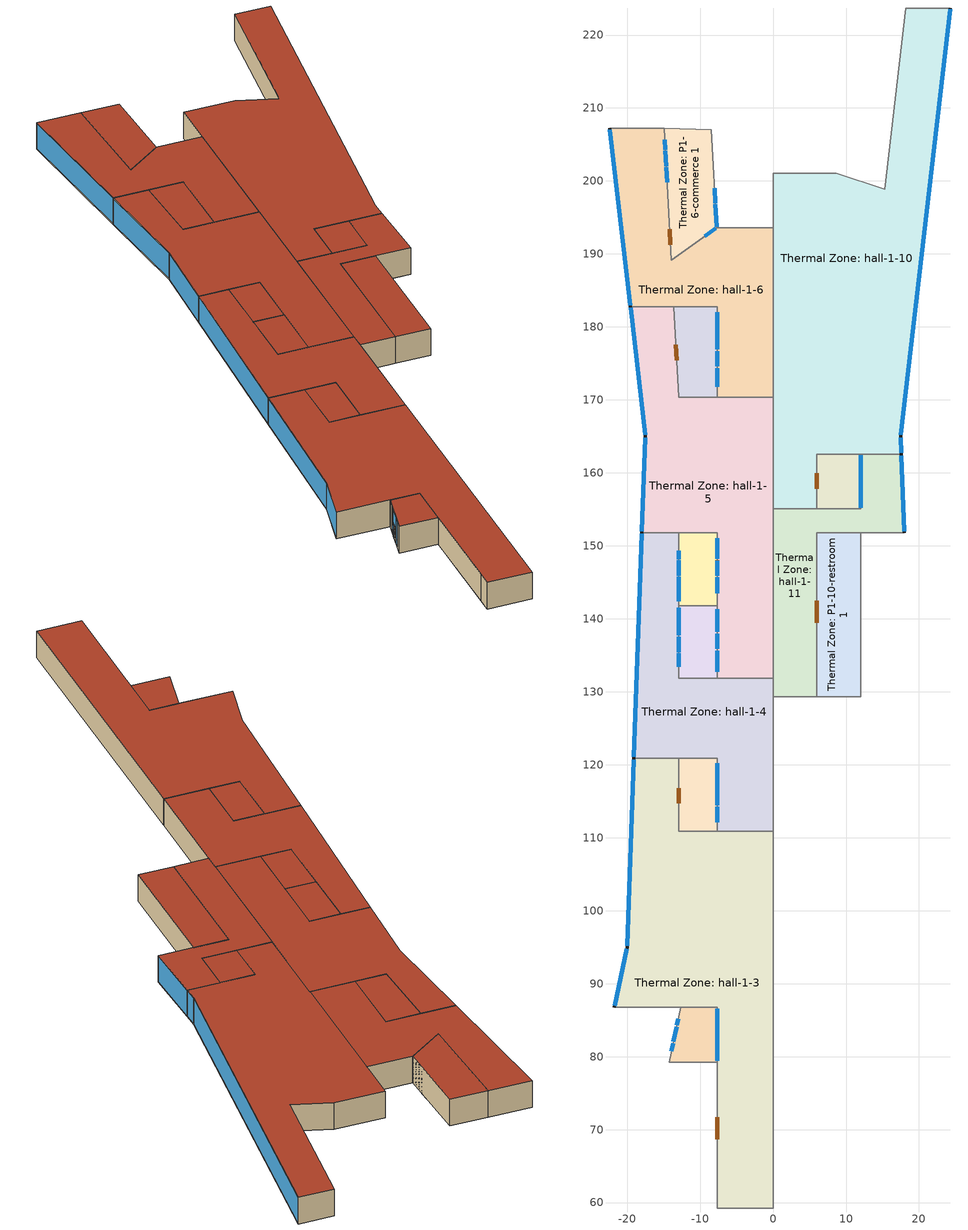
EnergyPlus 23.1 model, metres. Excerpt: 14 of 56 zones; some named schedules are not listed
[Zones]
Thermal Zone: hall-1-3
 floor ground (ExtSlabCarpet 4in ClimateZone 1-8): -12.95,120.9 -12.95,110.9 0,110.9 0,59.26 -7.64,59.26 -7.64,86.76 -21.77,86.76 -20,95 -19.07,120.9 z0
 wall outside (ASHRAE 189.1-2009 ExtWall Mass ClimateZone 5): -19.07,120.9 -20,95 -21.77,86.76 z0:5
 wall to Thermal Zone: P1-3-commerce 1 (Interior Wall): -7.64,110.9 -12.95,110.9 -12.95,120.9 z0:5
 wall to Thermal Zone: hall-1-4 (Air Wall): 0,110.9 -7.64,110.9 / -12.95,120.9 -19.07,120.9 z0:5
 wall to Thermal Zone: hall-1-12 (Air Wall): 0,59.26 0,110.9 z0:5
 wall to Thermal Zone: hall-1-2 (Air Wall): -7.64,59.26 0,59.26 / -21.77,86.76 -12.64,86.76 z0:5
 wall to Thermal Zone: P1-2-breakroom 1 (Interior Wall): -7.64,61.76 -7.64,59.26 z0:5
 wall to Thermal Zone: P1-2-restroom 1 (Interior Wall): -7.64,79.26 -7.64,61.76 z0:5
 wall to Thermal Zone: P1-2-dining 1 (Interior Wall): -12.64,86.76 -7.64,86.76 -7.64,79.26 z0:5
 window (Curtain Window): -19.08,120.7 -19.99,95.2 / -20.04,94.8 -21.72,86.95 z0.2:4.8
 window inside (Interior Window): -7.64,86.59 -7.64,79.46 z0.2:4.81
 door inside (Interior Door): -12.95,114.71 -12.95,116.81 / -7.64,71.7 -7.64,68.7 z0:2.5
 roof outside (ASHRAE 189.1-2009 ExtRoof IEAD ClimateZone 2-5): 0,59.26 0,110.9 -12.95,110.9 -12.95,120.9 -19.07,120.9 -20,95 -21.77,86.76 -7.64,86.76 -7.64,59.26 z5
Thermal Zone: P1-2-dining 1
 floor ground (ExtSlabCarpet 4in ClimateZone 1-8): -7.64,86.76 -7.64,79.26 -14.25,79.26 -12.64,86.76 z0
 wall to Thermal Zone: P1-2-restroom 1 (Interior Wall): -14.25,79.26 -7.64,79.26 z0:5
 wall to Thermal Zone: hall-1-2 (Interior Wall): -12.64,86.76 -14.25,79.26 z0:5
 window inside (Interior Window): -12.98,85.17 -13.17,84.28 / -13.7,81.81 -13.93,80.74 z0.2:4.8; -13.22,84.07 -13.66,82.02 z2.81:4.8
 door inside (Interior Door): -13.22,84.07 -13.66,82.02 z0:2.5
 roof outside (ASHRAE 189.1-2009 ExtRoof IEAD ClimateZone 2-5): -7.64,79.26 -7.64,86.76 -12.64,86.76 -14.25,79.26 z5
Thermal Zone: hall-1-4
 floor ground (ExtSlabCarpet 4in ClimateZone 1-8): -12.95,151.82 -12.95,131.82 0,131.82 0,110.9 -7.64,110.9 -7.64,120.9 -19.07,120.9 -17.97,151.82 z0
 wall outside (ASHRAE 189.1-2009 ExtWall Mass ClimateZone 5): -17.97,151.82 -19.07,120.9 z0:5
 wall to Thermal Zone: P1-4-dining 1 (Interior Wall): -12.95,141.82 -12.95,151.82 z0:5
 wall to Thermal Zone: P1-4-commerce 1 (Interior Wall): -7.64,131.82 -12.95,131.82 -12.95,141.82 z0:5
 wall to Thermal Zone: hall-1-5 (Air Wall): 0,131.82 -7.64,131.82 / -12.95,151.82 -17.97,151.82 z0:5
 wall to Thermal Zone: hall-1-11 (Air Wall): 0,129.3 0,131.82 z0:5
 wall to Thermal Zone: hall-1-12 (Air Wall): 0,110.9 0,129.3 z0:5
 wall to Thermal Zone: P1-3-commerce 1 (Interior Wall): -12.95,120.9 -7.64,120.9 -7.64,110.9 z0:5
 window (Curtain Window): -17.98,151.62 -19.07,121.1 z0.2:4.8
 window inside (Interior Window): -12.95,135.44 -12.95,137.54 z2.7:4.8; -12.95,137.72 -12.95,141.54 / -12.95,133.4 -12.95,135.3 / -12.95,148.19 -12.95,149.31 / -12.95,142.37 -12.95,145.76 / -7.64,120.23 -7.64,114.44 z0.2:4.8; -12.95,145.93 -12.95,148.04 z2.69:4.8; -7.64,114.24 -7.64,112.14 z2.73:4.83
 door inside (Interior Door): -12.95,145.94 -12.95,148.04 / -12.95,135.44 -12.95,137.54 / -7.64,114.24 -7.64,112.14 z0:2.5
 roof outside (ASHRAE 189.1-2009 ExtRoof IEAD ClimateZone 2-5): 0,110.9 0,131.82 -12.95,131.82 -12.95,151.82 -17.97,151.82 -19.07,120.9 -7.64,120.9 -7.64,110.9 z5
Thermal Zone: P1-3-commerce 1
 floor ground (ExtSlabCarpet 4in ClimateZone 1-8): -7.64,120.9 -7.64,110.9 -12.95,110.9 -12.95,120.9 z0
 roof outside (ASHRAE 189.1-2009 ExtRoof IEAD ClimateZone 2-5): -7.64,110.9 -7.64,120.9 -12.95,120.9 -12.95,110.9 z5
Thermal Zone: hall-1-11
 floor ground (ExtSlabCarpet 4in ClimateZone 1-8): 17.59,162.56 17.97,151.8 6,151.8 6,129.3 0,129.3 0,155.06 12.01,155.06 12.01,162.56 z0
 wall outside (ASHRAE 189.1-2009 ExtWall Mass ClimateZone 5): 17.97,151.8 17.59,162.56 z0:5
 wall to Thermal Zone: hall-1-12 (Air Wall): 12.01,151.8 17.97,151.8 / 0,129.3 6,129.3 z0:5
 wall to Thermal Zone: P1-10-restroom 1 (Interior Wall): 6,129.3 6,151.8 12.01,151.8 z0:5
 wall to Thermal Zone: hall-1-5 (Air Wall): 0,155.06 0,131.82 z0:5
 wall to Thermal Zone: hall-1-10 (Air Wall): 6,155.06 0,155.06 / 17.59,162.56 12.01,162.56 z0:5
 wall to Thermal Zone: P1-9-commerce 1 (Interior Wall): 12.01,162.56 12.01,155.06 6,155.06 z0:5
 window (Curtain Window): 17.96,152 17.59,162.36 z0.2:4.8
 window inside (Interior Window): 12.01,162.38 12.01,155.24 z0.2:4.8
 door inside (Interior Door): 6,139.49 6,142.49 z0:2.5
 roof outside (ASHRAE 189.1-2009 ExtRoof IEAD ClimateZone 2-5): 6,129.3 6,151.8 17.97,151.8 17.59,162.56 12.01,162.56 12.01,155.06 0,155.06 0,129.3 z5
Thermal Zone: P1-10-restroom 1
 floor ground (ExtSlabCarpet 4in ClimateZone 1-8): 12.01,151.8 12.01,129.3 6.01,129.3 6.01,151.8 z0
 wall to Thermal Zone: hall-1-12 (Interior Wall): 6.01,129.3 12.01,129.3 12.01,151.8 z0:5
 roof outside (ASHRAE 189.1-2009 ExtRoof IEAD ClimateZone 2-5): 12.01,129.3 12.01,151.8 6.01,151.8 6.01,129.3 z5
Thermal Zone: hall-1-5
 floor ground (ExtSlabCarpet 4in ClimateZone 1-8): -13.61,182.79 -12.95,170.34 0,170.34 0,131.82 -7.64,131.82 -7.64,151.82 -17.97,151.82 -17.5,165 -19.55,182.79 z0
 wall outside (ASHRAE 189.1-2009 ExtWall Mass ClimateZone 5): -19.55,182.79 -17.5,165 -17.97,151.82 z0:5
 wall to Thermal Zone: P1-5-commerce 1 (Interior Wall): -7.64,170.34 -12.95,170.34 -13.61,182.79 z0:5
 wall to Thermal Zone: hall-1-6 (Air Wall): 0,170.34 -7.64,170.34 / -13.61,182.79 -19.55,182.79 z0:5
 wall to Thermal Zone: hall-1-10 (Air Wall): 0,155.06 0,170.34 z0:5
 wall to Thermal Zone: P1-4-commerce 1 (Interior Wall): -7.64,141.82 -7.64,131.82 z0:5
 wall to Thermal Zone: P1-4-dining 1 (Interior Wall): -12.95,151.82 -7.64,151.82 -7.64,141.82 z0:5
 window (Curtain Window): -19.53,182.6 -17.52,165.2 / -17.51,164.8 -17.96,152.02 z0.2:4.8
 window inside (Interior Window): -7.64,141.3 -7.64,138.24 / -7.64,135.59 -7.64,132.75 / -7.64,151.06 -7.64,148.21 / -7.64,145.7 -7.64,143.5 z0.2:4.8; -7.64,137.97 -7.64,135.87 z2.74:4.8; -7.64,147.98 -7.64,145.89 z2.72:4.8
 door inside (Interior Door): -13.22,175.45 -13.33,177.55 / -7.64,147.99 -7.64,145.89 / -7.64,137.97 -7.64,135.87 z0:2.5
 roof outside (ASHRAE 189.1-2009 ExtRoof IEAD ClimateZone 2-5): 0,131.82 0,170.34 -12.95,170.34 -13.61,182.79 -19.55,182.79 -17.5,165 -17.97,151.82 -7.64,151.82 -7.64,131.82 z5
Thermal Zone: P1-4-commerce 1
 floor ground (ExtSlabCarpet 4in ClimateZone 1-8): -7.64,141.82 -7.64,131.82 -12.95,131.82 -12.95,141.82 z0
 wall to Thermal Zone: P1-4-dining 1 (Interior Wall): -7.64,141.82 -12.95,141.82 z0:5
 roof outside (ASHRAE 189.1-2009 ExtRoof IEAD ClimateZone 2-5): -7.64,131.82 -7.64,141.82 -12.95,141.82 -12.95,131.82 z5
Thermal Zone: P1-4-dining 1
 floor ground (ExtSlabCarpet 4in ClimateZone 1-8): -7.64,151.82 -7.64,141.82 -12.95,141.82 -12.95,151.82 z0
 roof outside (ASHRAE 189.1-2009 ExtRoof IEAD ClimateZone 2-5): -7.64,141.82 -7.64,151.82 -12.95,151.82 -12.95,141.82 z5
Thermal Zone: hall-1-10
 floor ground (ExtSlabCarpet 4in ClimateZone 1-8): 24.27,223.7 17.5,165 17.59,162.56 6,162.56 6,155.06 0,155.06 0,201.04 8.64,201.04 15.3,198.86 18.17,223.7 z0
 wall outside (ASHRAE 189.1-2009 ExtWall Mass ClimateZone 5): 17.59,162.56 17.5,165 24.27,223.7 z0:5
 wall to Thermal Zone: P1-9-commerce 1 (Interior Wall): 6,155.06 6,162.56 12,162.56 z0:5
 wall to Thermal Zone: hall-1-6 (Air Wall): 0,193.57 0,170.34 z0:5
 wall to Thermal Zone: hall-1-7 (Air Wall): 0,201.04 0,193.57 z0:5
 wall to Thermal Zone: hall-1-9 (Air Wall): 8.64,201.04 0,201.04 / 24.27,223.7 18.17,223.7 z0:5
 wall to Thermal Zone: P1-8-restroom 1 (Interior Wall): 18.17,223.7 15.3,198.86 8.64,201.04 z0:5
 window (Curtain Window): 17.58,162.76 17.51,164.8 / 17.52,165.2 24.25,223.5 z0.2:4.8
 door inside (Interior Door): 6,157.84 6,159.94 z0:2.5
 roof outside (ASHRAE 189.1-2009 ExtRoof IEAD ClimateZone 2-5): 6,155.06 6,162.56 17.59,162.56 17.5,165 24.27,223.7 18.17,223.7 15.3,198.86 8.64,201.04 0,201.04 0,155.06 z5
Thermal Zone: P1-9-commerce 1
 floor ground (ExtSlabCarpet 4in ClimateZone 1-8): 12.01,162.56 12.01,155.06 6.01,155.06 6.01,162.56 z0
 roof outside (ASHRAE 189.1-2009 ExtRoof IEAD ClimateZone 2-5): 12.01,155.06 12.01,162.56 6.01,162.56 6.01,155.06 z5
Thermal Zone: hall-1-6
 floor ground (ExtSlabCarpet 4in ClimateZone 1-8): -14.93,207.19 -13.96,189.13 -7.73,193.57 0,193.57 0,170.34 -7.64,170.34 -7.64,182.79 -19.55,182.79 -22.37,207.19 z0
 wall outside (ASHRAE 189.1-2009 ExtWall Mass ClimateZone 5): -22.37,207.19 -19.55,182.79 z0:5
 wall to Thermal Zone: P1-6-commerce 1 (Interior Wall): -7.73,193.57 -13.96,189.13 -14.93,207.19 z0:5
 wall to Thermal Zone: hall-1-7 (Air Wall): 0,193.57 -7.73,193.57 / -14.93,207.19 -22.37,207.19 z0:5
 wall to Thermal Zone: P1-5-commerce 1 (Interior Wall): -13.61,182.79 -7.64,182.79 -7.64,170.34 z0:5
 window (Curtain Window): -22.35,206.99 -19.58,182.99 z0.2:4.8
 window inside (Interior Window): -7.64,181.98 -7.64,176.92 / -7.64,174.35 -7.64,171.83 / -7.82,193.51 -9.38,192.39 / -14.53,199.83 -14.64,201.87 / -14.77,204.29 -14.84,205.65 z0.2:4.8; -7.64,176.68 -7.64,174.58 z2.68:4.8; -14.65,202.02 -14.76,204.12 z2.65:4.8
 door inside (Interior Door): -14.65,202.02 -14.76,204.12 / -14.07,191.26 -14.18,193.36 / -7.64,176.68 -7.64,174.58 z0:2.5
 roof outside (ASHRAE 189.1-2009 ExtRoof IEAD ClimateZone 2-5): 0,170.34 0,193.57 -7.73,193.57 -13.96,189.13 -14.93,207.19 -22.37,207.19 -19.55,182.79 -7.64,182.79 -7.64,170.34 z5
Thermal Zone: P1-5-commerce 1
 floor ground (ExtSlabCarpet 4in ClimateZone 1-8): -7.64,182.79 -7.64,170.34 -12.95,170.34 -13.61,182.79 z0
 roof outside (ASHRAE 189.1-2009 ExtRoof IEAD ClimateZone 2-5): -7.64,170.34 -7.64,182.79 -13.61,182.79 -12.95,170.34 z5
Thermal Zone: P1-6-commerce 1
 floor ground (ExtSlabCarpet 4in ClimateZone 1-8): -14.93,207.19 -8.45,207.05 -7.73,193.57 -13.96,189.13 z0
 wall to Thermal Zone: hall-1-7 (Interior Wall): -7.73,193.57 -8.45,207.05 -14.93,207.19 z0:5
 window inside (Interior Window): -7.74,193.7 -7.9,196.81 z0.2:4.8; -7.91,196.93 -8.02,199.02 z2.62:4.8
 door inside (Interior Door): -7.91,196.93 -8.02,199.02 z0:2.5
 roof outside (ASHRAE 189.1-2009 ExtRoof IEAD ClimateZone 2-5): -13.96,189.13 -7.73,193.57 -8.45,207.05 -14.93,207.19 z5
[Building]
Building 1: Maximum number of warmup days=50; Minimum number of warmup days=6
[Site:Location]
beijing_chn design_conditions: Latitude=39.8; Longitude=116.47; Time zone=8; Elevation=32
[SizingPeriod:DesignDay] Day of month=21; Dry bulb temperature range modifier type=DefaultMultipliers; Humidity condition type=WetBulb; Barometric pressure=100941; Rain indicator=No; Snow indicator=No; Daylight saving time indicator=No
Name | Month | Day type | Maximum dry bulb temperature | Daily dry bulb temperature range | Wetbulb or dewpoint at maximum dry bulb | Wind speed | Wind direction | Solar model indicator | Sky clearness | Ashrae clear sky optical depth for beam irradiance taub | Ashrae clear sky optical depth for diffuse irradiance taud
beijing ann htg 99.6% condns db | 1 | WinterDesignDay | -10.8 | 0 | -10.8 | 2.2 | 340 | ASHRAEClearSky | 0
beijing ann clg .4% condns db=>mwb | 7 | SummerDesignDay | 34.9 | 8.9 | 22.2 | 3.4 | 180 | ASHRAETau |  | 0.747 | 1.448
[Construction]
ASHRAE 189.1-2009 ExtRoof IEAD ClimateZone 2-5: Roof Membrane, Roof Insulation [21], Metal Decking
ASHRAE 189.1-2009 ExtWall Mass ClimateZone 5: 1IN Stucco, 8IN Concrete HW, Wall Insulation [40], 1/2IN Gypsum
Curtain Window: Curtain Wall 12T Low-E, Ar, Curtain Wall 12T
ExtSlabCarpet 4in ClimateZone 1-8: MAT-CC05 4 HW CONCRETE, CP02 CARPET PAD
Interior Door: G05 25mm wood
Interior Wall: G01a 19mm gypsum board, F04 Wall air space resistance, G01a 19mm gypsum board
Interior Window: Clear 3mm
[Construction:AirBoundary]
Air Wall: SimpleMixing, 0.8, Always On
[Material] Thermal absorptance=0.9
Name | Conductivity | Density | Roughness | Solar absorptance | Specific heat | Thickness | Visible absorptance
1/2IN Gypsum | 0.16 | 784.9 | Smooth | 0.4 | 830 | 0.0127 | 0.4
1IN Stucco | 0.6918 | 1858 | Smooth | 0.92 | 837 | 0.0253 | 0.92
8IN Concrete HW | 1.7296 | 2243 | MediumRough | 0.65 | 837 | 0.2033 | 0.65
G01a 19mm gypsum board | 0.16 | 800 | MediumSmooth | 0.4 | 1090 | 0.019 | 0.4
G05 25mm wood | 0.15 | 608 | MediumSmooth | 0.5 | 1630 | 0.0254 | 0.5
MAT-CC05 4 HW CONCRETE | 1.311 | 2240 | Rough | 0.85 | 836.8 | 0.1016 | 0.85
Metal Decking | 45.006 | 7680 | MediumSmooth | 0.6 | 418.4 | 0.0015 | 0.6
Roof Insulation [21] | 0.049 | 265 | MediumRough | 0.7 | 836.8 | 0.2105 | 0.7
Roof Membrane | 0.16 | 1121.29 | VeryRough | 0.7 | 1460 | 0.0095 | 0.7
Wall Insulation [40] | 0.0432 | 91 | MediumRough | 0.5 | 837 | 0.0794 | 0.5
[Material:AirGap]
F04 Wall air space resistance: Thermal resistance=0.15
[Material:NoMass]
CP02 CARPET PAD: Roughness=Smooth; Solar absorptance=0.8; Thermal absorptance=0.9; Thermal resistance=0.1; Visible absorptance=0.8
[WindowMaterial:Gas]
Ar: Gas type=Argon; Thickness=0.018
[WindowMaterial:Glazing] Back side solar reflectance at normal incidence=0; Optical data type=SpectralAverage
Name | Back side infrared hemispherical emissivity | Back side visible reflectance at normal incidence | Conductivity | Dirt correction factor for solar and visible transmittance | Front side infrared hemispherical emissivity | Front side solar reflectance at normal incidence | Front side visible reflectance at normal incidence | Infrared transmittance at normal incidence | Solar diffusing | Solar transmittance at normal incidence | Thickness | Visible transmittance at normal incidence
Clear 3mm | 0.84 | 0 | 0.9 | 1 | 0.84 | 0.075 | 0.081 | 0 | No | 0.837 | 0.003 | 0.898
Curtain Wall 12T |  | 0 |  |  |  | 0.08 | 0.08 |  |  | 0.91 | 0.012 | 0.916
Curtain Wall 12T Low-E |  | 0.14 |  |  |  | 0.41 | 0.13 |  |  | 0.38 | 0.012 | 0.72
[DesignSpecification:OutdoorAir] Outdoor air flow air changes per hour=0; Outdoor air flow per zone=0; Outdoor air method=Sum
Name | Outdoor air flow per person | Outdoor air flow per zone floor area
189.1-2009 - Office - Restroom - CZ4-8 Ventilation | 0 | 0.0048768
189.1-2009 - Office - WholeBuilding - Lg Office - CZ4-8 Ventilation | 0.00943895 | 0
Office Dining Ventilation | 0.00707921 | 0
Retail Retail Ventilation | 0 | 0.001524
[DesignSpecification:OutdoorAir:SpaceList]
Name | Space design specification outdoor air object name 1 | Space name 1
Thermal Zone: P1-2-dining 1 DSOA Space List | Office Dining Ventilation | P1-2-dining 1
Thermal Zone: P1-3-commerce 1 DSOA Space List | Retail Retail Ventilation | P1-3-commerce 1
Thermal Zone: P1-4-commerce 1 DSOA Space List | Retail Retail Ventilation | P1-4-commerce 1
Thermal Zone: P1-4-dining 1 DSOA Space List | Office Dining Ventilation | P1-4-dining 1
Thermal Zone: P1-5-commerce 1 DSOA Space List | Retail Retail Ventilation | P1-5-commerce 1
Thermal Zone: P1-6-commerce 1 DSOA Space List | Retail Retail Ventilation | P1-6-commerce 1
Thermal Zone: P1-9-commerce 1 DSOA Space List | Retail Retail Ventilation | P1-9-commerce 1
Thermal Zone: P1-10-restroom 1 DSOA Space List | 189.1-2009 - Office - Restroom - CZ4-8 Ventilation | P1-10-restroom 1
Thermal Zone: hall-1-3 DSOA Space List | 189.1-2009 - Office - WholeBuilding - Lg Office - CZ4-8 Ventilation | hall-1-3
Thermal Zone: hall-1-4 DSOA Space List | 189.1-2009 - Office - WholeBuilding - Lg Office - CZ4-8 Ventilation | hall-1-4
Thermal Zone: hall-1-5 DSOA Space List | 189.1-2009 - Office - WholeBuilding - Lg Office - CZ4-8 Ventilation | hall-1-5
Thermal Zone: hall-1-6 DSOA Space List | 189.1-2009 - Office - WholeBuilding - Lg Office - CZ4-8 Ventilation | hall-1-6
Thermal Zone: hall-1-10 DSOA Space List | 189.1-2009 - Office - WholeBuilding - Lg Office - CZ4-8 Ventilation | hall-1-10
Thermal Zone: hall-1-11 DSOA Space List | 189.1-2009 - Office - WholeBuilding - Lg Office - CZ4-8 Ventilation | hall-1-11
[DesignSpecification:ZoneAirDistribution] Minimum zone ventilation efficiency=0.8; Zone air distribution effectiveness in cooling mode=0.8; Zone air distribution effectiveness in heating mode=0.8; Zone secondary recirculation fraction=0
Thermal Zone: P1-2-dining 1 Design Spec Zone Air Dist; Thermal Zone: P1-3-commerce 1 Design Spec Zone Air Dist; Thermal Zone: P1-4-commerce 1 Design Spec Zone Air Dist; Thermal Zone: P1-4-dining 1 Design Spec Zone Air Dist; Thermal Zone: P1-5-commerce 1 Design Spec Zone Air Dist; Thermal Zone: P1-6-commerce 1 Design Spec Zone Air Dist; Thermal Zone: P1-9-commerce 1 Design Spec Zone Air Dist; Thermal Zone: P1-10-restroom 1 Design Spec Zone Air Dist; Thermal Zone: hall-1-3 Design Spec Zone Air Dist; Thermal Zone: hall-1-4 Design Spec Zone Air Dist; Thermal Zone: hall-1-5 Design Spec Zone Air Dist; Thermal Zone: hall-1-6 Design Spec Zone Air Dist; Thermal Zone: hall-1-10 Design Spec Zone Air Dist; Thermal Zone: hall-1-11 Design Spec Zone Air Dist
[ElectricEquipment] Design level calculation method=Watts/Area
Name | Schedule | Watts per zone floor area | Zone or zonelist or space or spacelist | End use subcategory | Fraction latent | Fraction lost | Fraction radiant
189.1-2009 - Office - Restroom - CZ4-8 Electric Equipment | Office Bldg Equip | 0.753474 | 189.1-2009 - Office - Restroom - CZ4-8
189.1-2009 - Office - WholeBuilding - Lg Office - CZ4-8 Electric Equipment | Large Office Bldg Equip | 5.81251 | 189.1-2009 - Office - WholeBuilding - Lg Office - CZ4-8
Office Dining Elec Equip | OfficeLarge BLDG_EQUIP_SCH | 10.7639 | Office Dining | General | 0 | 0 | 0.5
Retail Retail Elec Equip | RetailStandalone BLDG_EQUIP_SCH | 3.22917 | Retail Retail | General | 0 | 0 | 0.5
[Lights] Design level calculation method=Watts/Area
Name | Schedule | Watts per zone floor area | Zone or zonelist or space or spacelist | End use subcategory | Fraction radiant | Fraction replaceable | Fraction visible | Return air fraction
189.1-2009 - Office - Restroom - CZ4-8 Lights | Office Bldg Light | 8.71877 | 189.1-2009 - Office - Restroom - CZ4-8
189.1-2009 - Office - WholeBuilding - Lg Office - CZ4-8 Lights | Large Office Bldg Light | 9.68752 | 189.1-2009 - Office - WholeBuilding - Lg Office - CZ4-8
Office Dining Lights | OfficeLarge BLDG_LIGHT_SCH | 9.68752 | Office Dining | General | 0.4 | 1 | 0.2 | 0.4
Retail Retail Lights | RetailStandalone BLDG_LIGHT_SCH | 18.2986 | Retail Retail | General | 0.7 | 1 | 0.2 | 0
[People] Fraction radiant=0.3; Number of people calculation method=People/Area
Name | Activity level schedule | Number of people schedule | People per floor area | Zone or zonelist or space or spacelist
189.1-2009 - Office - Restroom - CZ4-8 People | Office Activity | Office Misc Occ | 0.107639 | 189.1-2009 - Office - Restroom - CZ4-8
189.1-2009 - Office - WholeBuilding - Lg Office - CZ4-8 People | Large Office Activity | Large Office Bldg Occ | 0.0538196 | 189.1-2009 - Office - WholeBuilding - Lg Office - CZ4-8
Office Dining People | OfficeMedium ACTIVITY_SCH | OfficeLarge BLDG_OCC_SCH | 0.107639 | Office Dining
Retail Retail People | RetailStandalone ACTIVITY_SCH | RetailStandalone BLDG_OCC_SCH | 0.161459 | Retail Retail
[Sizing:Zone] Account for dedicated outdoor air system=No; Cooling design air flow method=DesignDay; Cooling design air flow rate=0; Cooling minimum air flow=0; Cooling minimum air flow fraction=0; Cooling minimum air flow per zone floor area=0.000762; Heating design air flow method=DesignDay; Heating design air flow rate=0; Heating maximum air flow=0.141576; Heating maximum air flow fraction=0.3; Heating maximum air flow per zone floor area=0.002032; Zone cooling design supply air humidity ratio=0.0085; Zone cooling design supply air humidity ratio difference=0.005; Zone cooling design supply air temperature=14; Zone cooling design supply air temperature difference=11.11; Zone cooling design supply air temperature input method=SupplyAirTemperature; Zone heating design supply air humidity ratio=0.008; Zone heating design supply air temperature=40; Zone heating design supply air temperature difference=11.11; Zone heating design supply air temperature input method=SupplyAirTemperature; Zone humidification design supply air humidity ratio difference=0.005; Zone latent cooling design supply air humidity ratio input method=HumidityRatioDifference; Zone latent heating design supply air humidity ratio input method=HumidityRatioDifference; Zone load sizing method=Sensible Load Only No Latent Load
Name | Design specification outdoor air object | Design specification zone air distribution object
Thermal Zone: hall-1-10 | Thermal Zone: hall-1-10 DSOA Space List | Thermal Zone: hall-1-10 Design Spec Zone Air Dist
Thermal Zone: hall-1-11 | Thermal Zone: hall-1-11 DSOA Space List | Thermal Zone: hall-1-11 Design Spec Zone Air Dist
Thermal Zone: hall-1-3 | Thermal Zone: hall-1-3 DSOA Space List | Thermal Zone: hall-1-3 Design Spec Zone Air Dist
Thermal Zone: hall-1-4 | Thermal Zone: hall-1-4 DSOA Space List | Thermal Zone: hall-1-4 Design Spec Zone Air Dist
Thermal Zone: hall-1-5 | Thermal Zone: hall-1-5 DSOA Space List | Thermal Zone: hall-1-5 Design Spec Zone Air Dist
Thermal Zone: hall-1-6 | Thermal Zone: hall-1-6 DSOA Space List | Thermal Zone: hall-1-6 Design Spec Zone Air Dist
Thermal Zone: P1-10-restroom 1 | Thermal Zone: P1-10-restroom 1 DSOA Space List | Thermal Zone: P1-10-restroom 1 Design Spec Zone Air Dist
Thermal Zone: P1-2-dining 1 | Thermal Zone: P1-2-dining 1 DSOA Space List | Thermal Zone: P1-2-dining 1 Design Spec Zone Air Dist
Thermal Zone: P1-3-commerce 1 | Thermal Zone: P1-3-commerce 1 DSOA Space List | Thermal Zone: P1-3-commerce 1 Design Spec Zone Air Dist
Thermal Zone: P1-4-commerce 1 | Thermal Zone: P1-4-commerce 1 DSOA Space List | Thermal Zone: P1-4-commerce 1 Design Spec Zone Air Dist
Thermal Zone: P1-4-dining 1 | Thermal Zone: P1-4-dining 1 DSOA Space List | Thermal Zone: P1-4-dining 1 Design Spec Zone Air Dist
Thermal Zone: P1-5-commerce 1 | Thermal Zone: P1-5-commerce 1 DSOA Space List | Thermal Zone: P1-5-commerce 1 Design Spec Zone Air Dist
Thermal Zone: P1-6-commerce 1 | Thermal Zone: P1-6-commerce 1 DSOA Space List | Thermal Zone: P1-6-commerce 1 Design Spec Zone Air Dist
Thermal Zone: P1-9-commerce 1 | Thermal Zone: P1-9-commerce 1 DSOA Space List | Thermal Zone: P1-9-commerce 1 Design Spec Zone Air Dist
[Space]
Name | Zone | Space type
P1-2-dining 1 | Thermal Zone: P1-2-dining 1 | Office Dining
P1-3-commerce 1 | Thermal Zone: P1-3-commerce 1 | Retail Retail
P1-4-commerce 1 | Thermal Zone: P1-4-commerce 1 | Retail Retail
P1-4-dining 1 | Thermal Zone: P1-4-dining 1 | Office Dining
P1-5-commerce 1 | Thermal Zone: P1-5-commerce 1 | Retail Retail
P1-6-commerce 1 | Thermal Zone: P1-6-commerce 1 | Retail Retail
P1-9-commerce 1 | Thermal Zone: P1-9-commerce 1 | Retail Retail
P1-10-restroom 1 | Thermal Zone: P1-10-restroom 1 | 189.1-2009 - Office - Restroom - CZ4-8
hall-1-3 | Thermal Zone: hall-1-3 | 189.1-2009 - Office - WholeBuilding - Lg Office - CZ4-8
hall-1-4 | Thermal Zone: hall-1-4 | 189.1-2009 - Office - WholeBuilding - Lg Office - CZ4-8
hall-1-5 | Thermal Zone: hall-1-5 | 189.1-2009 - Office - WholeBuilding - Lg Office - CZ4-8
hall-1-6 | Thermal Zone: hall-1-6 | 189.1-2009 - Office - WholeBuilding - Lg Office - CZ4-8
hall-1-10 | Thermal Zone: hall-1-10 | 189.1-2009 - Office - WholeBuilding - Lg Office - CZ4-8
hall-1-11 | Thermal Zone: hall-1-11 | 189.1-2009 - Office - WholeBuilding - Lg Office - CZ4-8
[SpaceList]
189.1-2009 - Office - Restroom - CZ4-8: P1-2-restroom 1, P1-10-restroom 1, P1-8-restroom 1, P2-2-restroom 1, P3-2-restroom 1
189.1-2009 - Office - WholeBuilding - Lg Office - CZ4-8: hall-1-1, hall-1-13, hall-1-12, hall-2-3, hall-1-2, hall-1-9, hall-1-6, P1-2-breakroom 1, hall-1-11, hall-1-3, hall-1-4, hall-2-1, hall-1-10, hall-1-5, hall-1-7, hall-1-8, hall-4-4, hall-4-3, hall-4-2, hall-4-1, hall-2-2, hall-3-1, hall-3-2, hall-3-3
Office Dining: P1-1-dining 1, P1-7-dining 1, P1-2-dining 1, P1-4-dining 1, P3-2-dining 1, P3-1-dining 1
Retail Retail: P3-1-commerce 1, P2-1-commerce 2, P1-1-commerce 1, P1-11-commerce 2, P4-1-commerce 1, P1-11-commerce 1, P1-3-commerce 1, P2-1-commerce 3, P1-4-commerce 1, P4-2-commerce 2, P1-9-commerce 1, P4-2-commerce 1, P1-5-commerce 1, P1-6-commerce 1, P4-3-commerce 2, P4-3-commerce 1
[ThermostatSetpoint:DualSetpoint] Cooling setpoint temperature schedule=Setpoint Clg; Heating setpoint temperature schedule=Setpoint Htg
Thermostat Setpoint Dual Setpoint 4; Thermostat Setpoint Dual Setpoint 9; Thermostat Setpoint Dual Setpoint 14; Thermostat Setpoint Dual Setpoint 15; Thermostat Setpoint Dual Setpoint 17; Thermostat Setpoint Dual Setpoint 19; Thermostat Setpoint Dual Setpoint 21; Thermostat Setpoint Dual Setpoint 24; Thermostat Setpoint Dual Setpoint 27; Thermostat Setpoint Dual Setpoint 28; Thermostat Setpoint Dual Setpoint 29; Thermostat Setpoint Dual Setpoint 30; Thermostat Setpoint Dual Setpoint 31; Thermostat Setpoint Dual Setpoint 33
[Zone] Multiplier=1; Part of total floor area=Yes; Zone inside convection algorithm=TARP; Zone outside convection algorithm=TARP
Thermal Zone: P1-2-dining 1; Thermal Zone: P1-3-commerce 1; Thermal Zone: P1-4-commerce 1; Thermal Zone: P1-4-dining 1; Thermal Zone: P1-5-commerce 1; Thermal Zone: P1-6-commerce 1; Thermal Zone: P1-9-commerce 1; Thermal Zone: P1-10-restroom 1; Thermal Zone: hall-1-3; Thermal Zone: hall-1-4; Thermal Zone: hall-1-5; Thermal Zone: hall-1-6; Thermal Zone: hall-1-10; Thermal Zone: hall-1-11
[ZoneControl:Thermostat] Temperature difference between cutout and setpoint=0
Name | Zone or zonelist | Control 1 | Control type schedule
Thermal Zone: P1-2-dining 1 Thermostat | Thermal Zone: P1-2-dining 1 | Thermostat Setpoint Dual Setpoint 21 | Thermal Zone: P1-2-dining 1 Thermostat Schedule
Thermal Zone: P1-3-commerce 1 Thermostat | Thermal Zone: P1-3-commerce 1 | Thermostat Setpoint Dual Setpoint 15 | Thermal Zone: P1-3-commerce 1 Thermostat Schedule
Thermal Zone: P1-4-commerce 1 Thermostat | Thermal Zone: P1-4-commerce 1 | Thermostat Setpoint Dual Setpoint 29 | Thermal Zone: P1-4-commerce 1 Thermostat Schedule
Thermal Zone: P1-4-dining 1 Thermostat | Thermal Zone: P1-4-dining 1 | Thermostat Setpoint Dual Setpoint 30 | Thermal Zone: P1-4-dining 1 Thermostat Schedule
Thermal Zone: P1-5-commerce 1 Thermostat | Thermal Zone: P1-5-commerce 1 | Thermostat Setpoint Dual Setpoint 14 | Thermal Zone: P1-5-commerce 1 Thermostat Schedule
Thermal Zone: P1-6-commerce 1 Thermostat | Thermal Zone: P1-6-commerce 1 | Thermostat Setpoint Dual Setpoint 19 | Thermal Zone: P1-6-commerce 1 Thermostat Schedule
Thermal Zone: P1-9-commerce 1 Thermostat | Thermal Zone: P1-9-commerce 1 | Thermostat Setpoint Dual Setpoint 9 | Thermal Zone: P1-9-commerce 1 Thermostat Schedule
Thermal Zone: P1-10-restroom 1 Thermostat | Thermal Zone: P1-10-restroom 1 | Thermostat Setpoint Dual Setpoint 4 | Thermal Zone: P1-10-restroom 1 Thermostat Schedule
Thermal Zone: hall-1-3 Thermostat | Thermal Zone: hall-1-3 | Thermostat Setpoint Dual Setpoint 27 | Thermal Zone: hall-1-3 Thermostat Schedule
Thermal Zone: hall-1-4 Thermostat | Thermal Zone: hall-1-4 | Thermostat Setpoint Dual Setpoint 24 | Thermal Zone: hall-1-4 Thermostat Schedule
Thermal Zone: hall-1-5 Thermostat | Thermal Zone: hall-1-5 | Thermostat Setpoint Dual Setpoint 17 | Thermal Zone: hall-1-5 Thermostat Schedule
Thermal Zone: hall-1-6 Thermostat | Thermal Zone: hall-1-6 | Thermostat Setpoint Dual Setpoint 33 | Thermal Zone: hall-1-6 Thermostat Schedule
Thermal Zone: hall-1-10 Thermostat | Thermal Zone: hall-1-10 | Thermostat Setpoint Dual Setpoint 28 | Thermal Zone: hall-1-10 Thermostat Schedule
Thermal Zone: hall-1-11 Thermostat | Thermal Zone: hall-1-11 | Thermostat Setpoint Dual Setpoint 31 | Thermal Zone: hall-1-11 Thermostat Schedule
[Zone equipment]
Thermal Zone: P1-2-dining 1: Thermal Zone: P1-2-dining 1 Ideal Loads Air System
Thermal Zone: P1-3-commerce 1: Thermal Zone: P1-3-commerce 1 Ideal Loads Air System
Thermal Zone: P1-4-commerce 1: Thermal Zone: P1-4-commerce 1 Ideal Loads Air System
Thermal Zone: P1-4-dining 1: Thermal Zone: P1-4-dining 1 Ideal Loads Air System
Thermal Zone: P1-5-commerce 1: Thermal Zone: P1-5-commerce 1 Ideal Loads Air System
Thermal Zone: P1-6-commerce 1: Thermal Zone: P1-6-commerce 1 Ideal Loads Air System
Thermal Zone: P1-9-commerce 1: Thermal Zone: P1-9-commerce 1 Ideal Loads Air System
Thermal Zone: P1-10-restroom 1: Thermal Zone: P1-10-restroom 1 Ideal Loads Air System
Thermal Zone: hall-1-3: Thermal Zone: hall-1-3 Ideal Loads Air System
Thermal Zone: hall-1-4: Thermal Zone: hall-1-4 Ideal Loads Air System
Thermal Zone: hall-1-5: Thermal Zone: hall-1-5 Ideal Loads Air System
Thermal Zone: hall-1-6: Thermal Zone: hall-1-6 Ideal Loads Air System
Thermal Zone: hall-1-10: Thermal Zone: hall-1-10 Ideal Loads Air System
Thermal Zone: hall-1-11: Thermal Zone: hall-1-11 Ideal Loads Air System
[ZoneInfiltration:DesignFlowRate] Design flow rate calculation method=Flow/ExteriorArea
Name | Flow rate per exterior surface area | Schedule | Zone or zonelist or space or spacelist
189.1-2009 - Office - Restroom - CZ4-8 Infiltration | 0.000226568 | Office Infil Quarter On | 189.1-2009 - Office - Restroom - CZ4-8
189.1-2009 - Office - WholeBuilding - Lg Office - CZ4-8 Infiltration | 0.000226568 | Large Office Infil Quarter On | 189.1-2009 - Office - WholeBuilding - Lg Office - CZ4-8
Office Dining Infiltration | 0.00030226 | OfficeMedium INFIL_SCH_PNNL | Office Dining
Retail Retail Infiltration | 0.00030226 | RetailStandalone INFIL_SCH_PNNL | Retail Retail
[ZoneVentilation:DesignFlowRate]
Name | Design flow rate calculation method | Flow rate per person | Schedule | Zone or zonelist or space or spacelist | Flow rate per floor area
Thermal Zone: P1-2-dining 1 Ventilation per Person | Flow/Person | 0.00707921 | OfficeLarge BLDG_OCC_SCH | Thermal Zone: P1-2-dining 1
Thermal Zone: P1-3-commerce 1 Ventilation per Floor Area | Flow/Area |  | Always On Discrete | Thermal Zone: P1-3-commerce 1 | 0.001524
Thermal Zone: P1-4-commerce 1 Ventilation per Floor Area | Flow/Area |  | Always On Discrete | Thermal Zone: P1-4-commerce 1 | 0.001524
Thermal Zone: P1-4-dining 1 Ventilation per Person | Flow/Person | 0.00707921 | OfficeLarge BLDG_OCC_SCH | Thermal Zone: P1-4-dining 1
Thermal Zone: P1-5-commerce 1 Ventilation per Floor Area | Flow/Area |  | Always On Discrete | Thermal Zone: P1-5-commerce 1 | 0.001524
Thermal Zone: P1-6-commerce 1 Ventilation per Floor Area | Flow/Area |  | Always On Discrete | Thermal Zone: P1-6-commerce 1 | 0.001524
Thermal Zone: P1-9-commerce 1 Ventilation per Floor Area | Flow/Area |  | Always On Discrete | Thermal Zone: P1-9-commerce 1 | 0.001524
Thermal Zone: P1-10-restroom 1 Ventilation per Floor Area | Flow/Area |  | Always On Discrete | Thermal Zone: P1-10-restroom 1 | 0.0048768
Thermal Zone: hall-1-3 Ventilation per Person | Flow/Person | 0.00943895 | Large Office Bldg Occ | Thermal Zone: hall-1-3
Thermal Zone: hall-1-4 Ventilation per Person | Flow/Person | 0.00943895 | Large Office Bldg Occ | Thermal Zone: hall-1-4
Thermal Zone: hall-1-5 Ventilation per Person | Flow/Person | 0.00943895 | Large Office Bldg Occ | Thermal Zone: hall-1-5
Thermal Zone: hall-1-6 Ventilation per Person | Flow/Person | 0.00943895 | Large Office Bldg Occ | Thermal Zone: hall-1-6
Thermal Zone: hall-1-10 Ventilation per Person | Flow/Person | 0.00943895 | Large Office Bldg Occ | Thermal Zone: hall-1-10
Thermal Zone: hall-1-11 Ventilation per Person | Flow/Person | 0.00943895 | Large Office Bldg Occ | Thermal Zone: hall-1-11
[Schedule:Compact]
Thermal Zone: P1-2-dining 1 Thermostat Schedule; Thermal Zone: P1-3-commerce 1 Thermostat Schedule; Thermal Zone: P1-4-commerce 1 Thermostat Schedule; Thermal Zone: P1-4-dining 1 Thermostat Schedule; Thermal Zone: P1-5-commerce 1 Thermostat Schedule; Thermal Zone: P1-6-commerce 1 Thermostat Schedule; Thermal Zone: P1-9-commerce 1 Thermostat Schedule; Thermal Zone: P1-10-restroom 1 Thermostat Schedule; Thermal Zone: hall-1-3 Thermostat Schedule; Thermal Zone: hall-1-4 Thermostat Schedule; Thermal Zone: hall-1-5 Thermostat Schedule; Thermal Zone: hall-1-6 Thermostat Schedule; Thermal Zone: hall-1-10 Thermostat Schedule; Thermal Zone: hall-1-11 Thermostat Schedule: Through: 12/31, For: AllDays, Until: 24:00, 4
[Schedule:Constant]
Always On Discrete: Hourly value=1
[Schedule:Day:Interval]
Always On Default; Large Office Bldg Equip Summer Design Day; Large Office Bldg Light Summer Design Day; Large Office Infil Quarter On Rule 1 Day Schedule; Office Bldg Equip Summer Design Day; Office Bldg Light Summer Design Day; Office Infil Quarter On Rule 1 Day Schedule; OfficeLarge BLDG_EQUIP_SCH Summer Design Day; OfficeLarge BLDG_LIGHT_SCH Summer Design Day; OfficeMedium INFIL_SCH_PNNL Default: 24:00, 1, No
Large Office Activity Default Schedule; Large Office Activity Summer Design Day; Large Office Activity Winter Design Day; OfficeMedium ACTIVITY_SCH Default; OfficeMedium ACTIVITY_SCH Summer Design Day; OfficeMedium ACTIVITY_SCH Winter Design Day: 24:00, 120, No
Large Office Bldg Equip Default Schedule; Office Bldg Equip Default Schedule: 08:00, 0.4, 12:00, 0.9, 13:00, 0.8, 17:00, 0.9, 18:00, 0.8, 20:00, 0.6, 22:00, 0.5, 24:00, 0.4, No
Large Office Bldg Equip Rule 1 Day Schedule; Office Bldg Equip Rule 1 Day Schedule: 24:00, 0.3, No
Large Office Bldg Equip Rule 2 Day Schedule; Office Bldg Equip Rule 2 Day Schedule: 06:00, 0.3, 08:00, 0.4, 14:00, 0.5, 17:00, 0.35, 24:00, 0.3, No
Large Office Bldg Equip Winter Design Day; Large Office Bldg Light Winter Design Day; Large Office Bldg Occ Rule 1 Day Schedule; Office Bldg Equip Winter Design Day; Office Bldg Light Winter Design Day; Office Bldg Occ Rule 1 Day Schedule 1; Office Bldg Occ Winter Design Day 1; OfficeLarge BLDG_EQUIP_SCH Winter Design Day; OfficeLarge BLDG_LIGHT_SCH Winter Design Day; OfficeLarge BLDG_OCC_SCH Winter Design Day: 24:00, 0, No
Large Office Bldg Light Default Schedule; Office Bldg Light Default Schedule: 05:00, 0.05, 07:00, 0.1, 08:00, 0.3, 17:00, 0.9, 18:00, 0.7, 20:00, 0.5, 22:00, 0.3, 23:00, 0.1, 24:00, 0.05, No
Large Office Bldg Light Rule 1 Day Schedule; Office Bldg Light Rule 1 Day Schedule; OfficeLarge BLDG_LIGHT_SCH Default: 24:00, 0.05, No
Large Office Bldg Light Rule 2 Day Schedule; Office Bldg Light Rule 2 Day Schedule: 06:00, 0.05, 08:00, 0.1, 14:00, 0.5, 17:00, 0.15, 24:00, 0.05, No
Large Office Infil Quarter On Default Schedule; Large Office Infil Quarter On Summer Design Day; Office Infil Quarter On Default Schedule; Office Infil Quarter On Summer Design Day; OfficeMedium INFIL_SCH_PNNL SmrDsn|Wkdy Day; OfficeMedium INFIL_SCH_PNNL Summer Design Day: 06:00, 1, 22:00, 0.25, 24:00, 1, No
Large Office Infil Quarter On Rule 2 Day Schedule; Large Office Infil Quarter On Winter Design Day; Office Infil Quarter On Rule 2 Day Schedule; Office Infil Quarter On Winter Design Day; OfficeMedium INFIL_SCH_PNNL Winter Design Day; OfficeMedium INFIL_SCH_PNNL WntrDsn|Sat Day: 06:00, 1, 18:00, 0.25, 24:00, 1, No
Office Activity Default Schedule; Office Activity Summer Design Day; Office Activity Winter Design Day: 24:00, 132, No
Office Bldg Occ Default Schedule 1: 06:00, 0, 07:00, 0.1, 08:00, 0.2, 20:00, 0.4, 22:00, 0.1, 24:00, 0.05, No
Office Bldg Occ Rule 2 Day Schedule 1: 06:00, 0, 08:00, 0.1, 14:00, 0.25, 17:00, 0.1, 24:00, 0, No
Office Bldg Occ Summer Design Day 1; OfficeLarge BLDG_OCC_SCH Summer Design Day: 06:00, 0, 22:00, 1, 24:00, 0.05, No
OfficeLarge BLDG_EQUIP_SCH Sat Day: 06:00, 0.3, 08:00, 0.4, 12:00, 0.5, 17:00, 0.35, 24:00, 0.3, No
OfficeLarge BLDG_EQUIP_SCH Wkdy Day: 08:00, 0.4, 12:00, 0.9, 13:00, 0.8, 17:00, 0.9, 18:00, 0.5, 24:00, 0.4, No
OfficeLarge BLDG_LIGHT_SCH Sat Day: 06:00, 0.05, 08:00, 0.1, 12:00, 0.3, 17:00, 0.15, 24:00, 0.05, No
OfficeLarge BLDG_LIGHT_SCH Wkdy Day: 06:00, 0.05, 07:00, 0.1, 08:00, 0.3, 17:00, 0.9, 18:00, 0.5, 20:00, 0.3, 22:00, 0.2, 23:00, 0.1, 24:00, 0.05, No
OfficeLarge BLDG_OCC_SCH Default: 06:00, 0, 18:00, 0.05, 24:00, 0, No
OfficeLarge BLDG_OCC_SCH Sat Day: 06:00, 0, 08:00, 0.1, 12:00, 0.3, 17:00, 0.1, 19:00, 0.05, 24:00, 0, No
OfficeLarge BLDG_OCC_SCH Wkdy Day: 06:00, 0, 07:00, 0.1, 08:00, 0.2, 12:00, 0.95, 13:00, 0.5, 17:00, 0.95, 18:00, 0.3, 22:00, 0.1, 24:00, 0.05, No
Schedule Day 1: 24:00, 20, No
Schedule Day 2: 24:00, 24, No
[Schedule:Week:Daily]
Always On Week Rule - Jan1-Dec31: Always On Default, Always On Default, Always On Default, Always On Default, Always On Default, Always On Default, Always On Default, Always On Default, Always On Default, Always On Default, Always On Default, Always On Default
Large Office Activity Week Rule - Jan1-Dec31: Large Office Activity Default Schedule, Large Office Activity Default Schedule, Large Office Activity Default Schedule, Large Office Activity Default Schedule, Large Office Activity Default Schedule, Large Office Activity Default Schedule, Large Office Activity Default Schedule, Large Office Activity Default Schedule, Large Office Activity Summer Design Day, Large Office Activity Winter Design Day, Large Office Activity Default Schedule, Large Office Activity Default Schedule
Large Office Bldg Equip Week Rule - Jan1-Dec31: Large Office Bldg Equip Rule 1 Day Schedule, Large Office Bldg Equip Default Schedule, Large Office Bldg Equip Default Schedule, Large Office Bldg Equip Default Schedule, Large Office Bldg Equip Default Schedule, Large Office Bldg Equip Default Schedule, Large Office Bldg Equip Rule 2 Day Schedule, Large Office Bldg Equip Default Schedule, Large Office Bldg Equip Summer Design Day, Large Office Bldg Equip Winter Design Day, Large Office Bldg Equip Default Schedule, Large Office Bldg Equip Default Schedule
Large Office Bldg Light Week Rule - Jan1-Dec31: Large Office Bldg Light Rule 1 Day Schedule, Large Office Bldg Light Default Schedule, Large Office Bldg Light Default Schedule, Large Office Bldg Light Default Schedule, Large Office Bldg Light Default Schedule, Large Office Bldg Light Default Schedule, Large Office Bldg Light Rule 2 Day Schedule, Large Office Bldg Light Default Schedule, Large Office Bldg Light Summer Design Day, Large Office Bldg Light Winter Design Day, Large Office Bldg Light Default Schedule, Large Office Bldg Light Default Schedule
Large Office Bldg Occ Week Rule - Jan1-Dec31: Large Office Bldg Occ Rule 1 Day Schedule, Large Office Bldg Occ Default Schedule, Large Office Bldg Occ Default Schedule, Large Office Bldg Occ Default Schedule, Large Office Bldg Occ Default Schedule, Large Office Bldg Occ Default Schedule, Large Office Bldg Occ Rule 2 Day Schedule, Large Office Bldg Occ Default Schedule, Large Office Bldg Occ Summer Design Day, Large Office Bldg Occ Winter Design Day, Large Office Bldg Occ Default Schedule, Large Office Bldg Occ Default Schedule
Large Office Infil Quarter On Week Rule - Jan1-Dec31: Large Office Infil Quarter On Rule 1 Day Schedule, Large Office Infil Quarter On Default Schedule, Large Office Infil Quarter On Default Schedule, Large Office Infil Quarter On Default Schedule, Large Office Infil Quarter On Default Schedule, Large Office Infil Quarter On Default Schedule, Large Office Infil Quarter On Rule 2 Day Schedule, Large Office Infil Quarter On Default Schedule, Large Office Infil Quarter On Summer Design Day, Large Office Infil Quarter On Winter Design Day, Large Office Infil Quarter On Default Schedule, Large Office Infil Quarter On Default Schedule
Office Activity Week Rule - Jan1-Dec31: Office Activity Default Schedule, Office Activity Default Schedule, Office Activity Default Schedule, Office Activity Default Schedule, Office Activity Default Schedule, Office Activity Default Schedule, Office Activity Default Schedule, Office Activity Default Schedule, Office Activity Summer Design Day, Office Activity Winter Design Day, Office Activity Default Schedule, Office Activity Default Schedule
Office Bldg Equip Week Rule - Jan1-Dec31: Office Bldg Equip Rule 1 Day Schedule, Office Bldg Equip Default Schedule, Office Bldg Equip Default Schedule, Office Bldg Equip Default Schedule, Office Bldg Equip Default Schedule, Office Bldg Equip Default Schedule, Office Bldg Equip Rule 2 Day Schedule, Office Bldg Equip Default Schedule, Office Bldg Equip Summer Design Day, Office Bldg Equip Winter Design Day, Office Bldg Equip Default Schedule, Office Bldg Equip Default Schedule
Office Bldg Light Week Rule - Jan1-Dec31: Office Bldg Light Rule 1 Day Schedule, Office Bldg Light Default Schedule, Office Bldg Light Default Schedule, Office Bldg Light Default Schedule, Office Bldg Light Default Schedule, Office Bldg Light Default Schedule, Office Bldg Light Rule 2 Day Schedule, Office Bldg Light Default Schedule, Office Bldg Light Summer Design Day, Office Bldg Light Winter Design Day, Office Bldg Light Default Schedule, Office Bldg Light Default Schedule
Office Infil Quarter On Week Rule - Jan1-Dec31: Office Infil Quarter On Rule 1 Day Schedule, Office Infil Quarter On Default Schedule, Office Infil Quarter On Default Schedule, Office Infil Quarter On Default Schedule, Office Infil Quarter On Default Schedule, Office Infil Quarter On Default Schedule, Office Infil Quarter On Rule 2 Day Schedule, Office Infil Quarter On Default Schedule, Office Infil Quarter On Summer Design Day, Office Infil Quarter On Winter Design Day, Office Infil Quarter On Default Schedule, Office Infil Quarter On Default Schedule
Office Misc Occ Week Rule - Jan1-Dec31: Office Bldg Occ Rule 1 Day Schedule 1, Office Bldg Occ Default Schedule 1, Office Bldg Occ Default Schedule 1, Office Bldg Occ Default Schedule 1, Office Bldg Occ Default Schedule 1, Office Bldg Occ Default Schedule 1, Office Bldg Occ Rule 2 Day Schedule 1, Office Bldg Occ Default Schedule 1, Office Bldg Occ Summer Design Day 1, Office Bldg Occ Winter Design Day 1, Office Bldg Occ Default Schedule 1, Office Bldg Occ Default Schedule 1
OfficeLarge BLDG_EQUIP_SCH Week Rule - Jan1-Dec31: OfficeLarge BLDG_EQUIP_SCH Default, OfficeLarge BLDG_EQUIP_SCH Wkdy Day, OfficeLarge BLDG_EQUIP_SCH Wkdy Day, OfficeLarge BLDG_EQUIP_SCH Wkdy Day, OfficeLarge BLDG_EQUIP_SCH Wkdy Day, OfficeLarge BLDG_EQUIP_SCH Wkdy Day, OfficeLarge BLDG_EQUIP_SCH Sat Day, OfficeLarge BLDG_EQUIP_SCH Default, OfficeLarge BLDG_EQUIP_SCH Summer Design Day, OfficeLarge BLDG_EQUIP_SCH Winter Design Day, OfficeLarge BLDG_EQUIP_SCH Default, OfficeLarge BLDG_EQUIP_SCH Default
OfficeLarge BLDG_LIGHT_SCH Week Rule - Jan1-Dec31: OfficeLarge BLDG_LIGHT_SCH Default, OfficeLarge BLDG_LIGHT_SCH Wkdy Day, OfficeLarge BLDG_LIGHT_SCH Wkdy Day, OfficeLarge BLDG_LIGHT_SCH Wkdy Day, OfficeLarge BLDG_LIGHT_SCH Wkdy Day, OfficeLarge BLDG_LIGHT_SCH Wkdy Day, OfficeLarge BLDG_LIGHT_SCH Sat Day, OfficeLarge BLDG_LIGHT_SCH Default, OfficeLarge BLDG_LIGHT_SCH Summer Design Day, OfficeLarge BLDG_LIGHT_SCH Winter Design Day, OfficeLarge BLDG_LIGHT_SCH Default, OfficeLarge BLDG_LIGHT_SCH Default
OfficeLarge BLDG_OCC_SCH Week Rule - Jan1-Dec31: OfficeLarge BLDG_OCC_SCH Default, OfficeLarge BLDG_OCC_SCH Wkdy Day, OfficeLarge BLDG_OCC_SCH Wkdy Day, OfficeLarge BLDG_OCC_SCH Wkdy Day, OfficeLarge BLDG_OCC_SCH Wkdy Day, OfficeLarge BLDG_OCC_SCH Wkdy Day, OfficeLarge BLDG_OCC_SCH Sat Day, OfficeLarge BLDG_OCC_SCH Default, OfficeLarge BLDG_OCC_SCH Summer Design Day, OfficeLarge BLDG_OCC_SCH Winter Design Day, OfficeLarge BLDG_OCC_SCH Default, OfficeLarge BLDG_OCC_SCH Default
OfficeMedium ACTIVITY_SCH Week Rule - Jan1-Dec31: OfficeMedium ACTIVITY_SCH Default, OfficeMedium ACTIVITY_SCH Default, OfficeMedium ACTIVITY_SCH Default, OfficeMedium ACTIVITY_SCH Default, OfficeMedium ACTIVITY_SCH Default, OfficeMedium ACTIVITY_SCH Default, OfficeMedium ACTIVITY_SCH Default, OfficeMedium ACTIVITY_SCH Default, OfficeMedium ACTIVITY_SCH Summer Design Day, OfficeMedium ACTIVITY_SCH Winter Design Day, OfficeMedium ACTIVITY_SCH Default, OfficeMedium ACTIVITY_SCH Default
OfficeMedium INFIL_SCH_PNNL Week Rule - Jan1-Dec31: OfficeMedium INFIL_SCH_PNNL Default, OfficeMedium INFIL_SCH_PNNL SmrDsn|Wkdy Day, OfficeMedium INFIL_SCH_PNNL SmrDsn|Wkdy Day, OfficeMedium INFIL_SCH_PNNL SmrDsn|Wkdy Day, OfficeMedium INFIL_SCH_PNNL SmrDsn|Wkdy Day, OfficeMedium INFIL_SCH_PNNL SmrDsn|Wkdy Day, OfficeMedium INFIL_SCH_PNNL WntrDsn|Sat Day, OfficeMedium INFIL_SCH_PNNL Default, OfficeMedium INFIL_SCH_PNNL Summer Design Day, OfficeMedium INFIL_SCH_PNNL Winter Design Day, OfficeMedium INFIL_SCH_PNNL Default, OfficeMedium INFIL_SCH_PNNL Default
RetailStandalone ACTIVITY_SCH Week Rule - Jan1-Dec31: RetailStandalone ACTIVITY_SCH Default, RetailStandalone ACTIVITY_SCH Default, RetailStandalone ACTIVITY_SCH Default, RetailStandalone ACTIVITY_SCH Default, RetailStandalone ACTIVITY_SCH Default, RetailStandalone ACTIVITY_SCH Default, RetailStandalone ACTIVITY_SCH Default, RetailStandalone ACTIVITY_SCH Default, RetailStandalone ACTIVITY_SCH Summer Design Day, RetailStandalone ACTIVITY_SCH Winter Design Day, RetailStandalone ACTIVITY_SCH Default, RetailStandalone ACTIVITY_SCH Default
RetailStandalone BLDG_EQUIP_SCH Week Rule - Jan1-Dec31: RetailStandalone BLDG_EQUIP_SCH Default, RetailStandalone BLDG_EQUIP_SCH Wkdy Day, RetailStandalone BLDG_EQUIP_SCH Wkdy Day, RetailStandalone BLDG_EQUIP_SCH Wkdy Day, RetailStandalone BLDG_EQUIP_SCH Wkdy Day, RetailStandalone BLDG_EQUIP_SCH Wkdy Day, RetailStandalone BLDG_EQUIP_SCH Sat Day, RetailStandalone BLDG_EQUIP_SCH Default, RetailStandalone BLDG_EQUIP_SCH Summer Design Day, RetailStandalone BLDG_EQUIP_SCH Winter Design Day, RetailStandalone BLDG_EQUIP_SCH Default, RetailStandalone BLDG_EQUIP_SCH Default
RetailStandalone BLDG_LIGHT_SCH Week Rule - Jan1-Dec31: RetailStandalone BLDG_LIGHT_SCH Default, RetailStandalone BLDG_LIGHT_SCH Wkdy Day, RetailStandalone BLDG_LIGHT_SCH Wkdy Day, RetailStandalone BLDG_LIGHT_SCH Wkdy Day, RetailStandalone BLDG_LIGHT_SCH Wkdy Day, RetailStandalone BLDG_LIGHT_SCH Wkdy Day, RetailStandalone BLDG_LIGHT_SCH Sat Day, RetailStandalone BLDG_LIGHT_SCH Default, RetailStandalone BLDG_LIGHT_SCH Summer Design Day, RetailStandalone BLDG_LIGHT_SCH Winter Design Day, RetailStandalone BLDG_LIGHT_SCH Default, RetailStandalone BLDG_LIGHT_SCH Default
RetailStandalone BLDG_OCC_SCH Week Rule - Jan1-Dec31: RetailStandalone BLDG_OCC_SCH Default, RetailStandalone BLDG_OCC_SCH Wkdy Day, RetailStandalone BLDG_OCC_SCH Wkdy Day, RetailStandalone BLDG_OCC_SCH Wkdy Day, RetailStandalone BLDG_OCC_SCH Wkdy Day, RetailStandalone BLDG_OCC_SCH Wkdy Day, RetailStandalone BLDG_OCC_SCH Sat Day, RetailStandalone BLDG_OCC_SCH Default, RetailStandalone BLDG_OCC_SCH Summer Design Day, RetailStandalone BLDG_OCC_SCH Winter Design Day, RetailStandalone BLDG_OCC_SCH Default, RetailStandalone BLDG_OCC_SCH Default
RetailStandalone INFIL_SCH_PNNL Week Rule - Jan1-Dec31: RetailStandalone INFIL_SCH_PNNL Default, RetailStandalone INFIL_SCH_PNNL SmrDsn|Wkdy Day, RetailStandalone INFIL_SCH_PNNL SmrDsn|Wkdy Day, RetailStandalone INFIL_SCH_PNNL SmrDsn|Wkdy Day, RetailStandalone INFIL_SCH_PNNL SmrDsn|Wkdy Day, RetailStandalone INFIL_SCH_PNNL SmrDsn|Wkdy Day, RetailStandalone INFIL_SCH_PNNL WntrDsn|Sat Day, RetailStandalone INFIL_SCH_PNNL Default, RetailStandalone INFIL_SCH_PNNL Summer Design Day, RetailStandalone INFIL_SCH_PNNL Winter Design Day, RetailStandalone INFIL_SCH_PNNL Default, RetailStandalone INFIL_SCH_PNNL Default
Setpoint Clg Week Rule - Jan1-Dec31: Schedule Day 2, Schedule Day 2, Schedule Day 2, Schedule Day 2, Schedule Day 2, Schedule Day 2, Schedule Day 2, Schedule Day 2, Schedule Day 2, Schedule Day 2, Schedule Day 2, Schedule Day 2
Setpoint Htg Week Rule - Jan1-Dec31: Schedule Day 1, Schedule Day 1, Schedule Day 1, Schedule Day 1, Schedule Day 1, Schedule Day 1, Schedule Day 1, Schedule Day 1, Schedule Day 1, Schedule Day 1, Schedule Day 1, Schedule Day 1
[Schedule:Year]
Always On: Always On Week Rule - Jan1-Dec31, 1, 1, 12, 31
Large Office Activity: Large Office Activity Week Rule - Jan1-Dec31, 1, 1, 12, 31
Large Office Bldg Equip: Large Office Bldg Equip Week Rule - Jan1-Dec31, 1, 1, 12, 31
Large Office Bldg Light: Large Office Bldg Light Week Rule - Jan1-Dec31, 1, 1, 12, 31
Large Office Bldg Occ: Large Office Bldg Occ Week Rule - Jan1-Dec31, 1, 1, 12, 31
Large Office Infil Quarter On: Large Office Infil Quarter On Week Rule - Jan1-Dec31, 1, 1, 12, 31
Office Activity: Office Activity Week Rule - Jan1-Dec31, 1, 1, 12, 31
Office Bldg Equip: Office Bldg Equip Week Rule - Jan1-Dec31, 1, 1, 12, 31
Office Bldg Light: Office Bldg Light Week Rule - Jan1-Dec31, 1, 1, 12, 31
Office Infil Quarter On: Office Infil Quarter On Week Rule - Jan1-Dec31, 1, 1, 12, 31
Office Misc Occ: Office Misc Occ Week Rule - Jan1-Dec31, 1, 1, 12, 31
OfficeLarge BLDG_EQUIP_SCH: OfficeLarge BLDG_EQUIP_SCH Week Rule - Jan1-Dec31, 1, 1, 12, 31
OfficeLarge BLDG_LIGHT_SCH: OfficeLarge BLDG_LIGHT_SCH Week Rule - Jan1-Dec31, 1, 1, 12, 31
OfficeLarge BLDG_OCC_SCH: OfficeLarge BLDG_OCC_SCH Week Rule - Jan1-Dec31, 1, 1, 12, 31
OfficeMedium ACTIVITY_SCH: OfficeMedium ACTIVITY_SCH Week Rule - Jan1-Dec31, 1, 1, 12, 31
OfficeMedium INFIL_SCH_PNNL: OfficeMedium INFIL_SCH_PNNL Week Rule - Jan1-Dec31, 1, 1, 12, 31
RetailStandalone ACTIVITY_SCH: RetailStandalone ACTIVITY_SCH Week Rule - Jan1-Dec31, 1, 1, 12, 31
RetailStandalone BLDG_EQUIP_SCH: RetailStandalone BLDG_EQUIP_SCH Week Rule - Jan1-Dec31, 1, 1, 12, 31
RetailStandalone BLDG_LIGHT_SCH: RetailStandalone BLDG_LIGHT_SCH Week Rule - Jan1-Dec31, 1, 1, 12, 31
RetailStandalone BLDG_OCC_SCH: RetailStandalone BLDG_OCC_SCH Week Rule - Jan1-Dec31, 1, 1, 12, 31
RetailStandalone INFIL_SCH_PNNL: RetailStandalone INFIL_SCH_PNNL Week Rule - Jan1-Dec31, 1, 1, 12, 31
Setpoint Clg: Setpoint Clg Week Rule - Jan1-Dec31, 1, 1, 12, 31
Setpoint Htg: Setpoint Htg Week Rule - Jan1-Dec31, 1, 1, 12, 31
